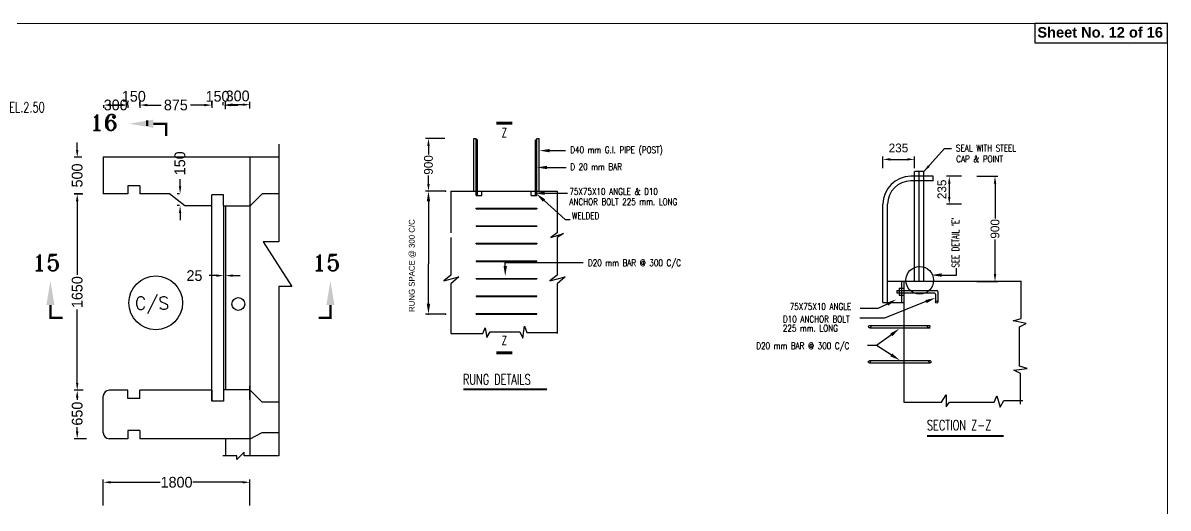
# Model space of a CAD drawing. Extents: x -377620 to 406987, y -326460 to -226264.
# Drawn here: x 367836 to 406987, y -246660 to -230063 of the extents above; entities that cross this region are included whole.
import ezdxf

# ---------------------------------------------------------------- set-up
doc = ezdxf.new("R2010")
doc.units = 0
doc.header["$LTSCALE"] = 300
doc.header["$MEASUREMENT"] = 0
doc.layers.get('DEFPOINTS').update_dxf_attribs({"linetype": 'CONTINUOUS'})
doc.layers.add('LINE', color=7, linetype='CONTINUOUS')
doc.styles.add('BIG', font='ROMANT.SHX')
doc.styles.add('ROMAND', font='romand')
doc.styles.add('ROMANS', font='romans.shx', dxfattribs={"width": 0.8, "height": 100})
doc.styles.add('RS100', font='ROMANS', dxfattribs={"width": 0.7, "height": 100})
doc.dimstyles.new('3', dxfattribs={"dimtxt": 225, "dimasz": 350, "dimexe": 100, "dimexo": 25, "dimgap": 9, "dimtad": 0, "dimdec": 0, "dimzin": 0, "dimdsep": 46, "dimtxsty": 'Standard', "dimcen": 0, "dimclrd": 5, "dimclre": 6, "dimclrt": 256, "dimadec": 0, "dimazin": 0, "dimtfac": 1, "dimtdec": 0, "dimtofl": 0, "dimtmove": 2, "dimatfit": 3, "dimfxl": 1, "dimtolj": 1, "dimtzin": 0, "dimarcsym": 0})

# ---------------------------------------------------------------- blocks, each defined once
blk = doc.blocks.new('*D67')
at = {"layer": 'DEFPOINTS', "color": 0}
for p in [(369912, -235917), (369693, -242628), (369917, -242628)]:
    blk.add_point(p, dxfattribs=at)
at = {"layer": 'LINE', "color": 7, "lineweight": -2}
for p, q in [((369887, -235917), (369593, -235917)), ((369693, -236167), (369693, -238683)), ((369693, -242378), (369693, -239862)), ((369892, -242628), (369593, -242628))]:
    blk.add_line(p, q, dxfattribs=at)
at = {"layer": 'LINE', "color": 7}
for points in [[(369651, -236167), (369735, -236167), (369693, -235917)], [(369651, -242378), (369735, -242378), (369693, -242628)]]:
    blk.add_solid(points, dxfattribs=at)
at = {"layer": 'LINE', "color": 7, "insert": (369693, -239273), "char_height": 300, "attachment_point": 5, "rotation": 90}
blk.add_mtext('\\A1;{\\H1.222x;\\C7;1650}', dxfattribs=at)
blk = doc.blocks.new('*D68')
at = {"layer": 'DEFPOINTS', "color": 0}
for p in [(400422, -235308), (400422, -238908), (401070, -238908)]:
    blk.add_point(p, dxfattribs=at)
at = {"layer": 'LINE', "color": 7, "lineweight": -2}
for p, q in [((400447, -235308), (401170, -235308)), ((401070, -235558), (401070, -236749)), ((401070, -238658), (401070, -237467)), ((400447, -238908), (401170, -238908))]:
    blk.add_line(p, q, dxfattribs=at)
at = {"layer": 'LINE', "color": 7}
for points in [[(401028, -235558), (401112, -235558), (401070, -235308)], [(401028, -238658), (401112, -238658), (401070, -238908)]]:
    blk.add_solid(points, dxfattribs=at)
at = {"layer": 'LINE', "color": 7, "insert": (401070, -237108), "char_height": 300, "attachment_point": 5, "rotation": 90}
blk.add_mtext('\\A1;900', dxfattribs=at)
blk = doc.blocks.new('*D69')
at = {"layer": 'DEFPOINTS', "color": 0}
for p in [(370585, -245777), (370585, -246594), (375594, -246594)]:
    blk.add_point(p, dxfattribs=at)
at = {"layer": 'LINE', "color": 7, "lineweight": -2}
for p, q in [((370585, -246569), (370585, -245677)), ((370835, -245777), (372531, -245777)), ((375344, -245777), (373648, -245777)), ((375594, -246569), (375594, -245677))]:
    blk.add_line(p, q, dxfattribs=at)
at = {"layer": 'LINE', "color": 7}
for points in [[(370835, -245736), (370835, -245819), (370585, -245777)], [(375344, -245736), (375344, -245819), (375594, -245777)]]:
    blk.add_solid(points, dxfattribs=at)
at = {"layer": 'LINE', "color": 7, "insert": (373089, -245777), "char_height": 300, "attachment_point": 5}
blk.add_mtext('\\A1;{\\H1.222x;\\C7;1800}', dxfattribs=at)
blk = doc.blocks.new('*D88')
at = {"layer": 'DEFPOINTS', "color": 0}
for p in [(369917, -242628), (369693, -244289), (370035, -244289)]:
    blk.add_point(p, dxfattribs=at)
at = {"layer": 'LINE', "color": 7, "lineweight": -2}
for p, q in [((369892, -242628), (369593, -242628)), ((369693, -242878), (369693, -242962)), ((369693, -244039), (369693, -243896)), ((370010, -244289), (369593, -244289))]:
    blk.add_line(p, q, dxfattribs=at)
at = {"layer": 'LINE', "color": 7}
for points in [[(369651, -242878), (369735, -242878), (369693, -242628)], [(369651, -244039), (369735, -244039), (369693, -244289)]]:
    blk.add_solid(points, dxfattribs=at)
at = {"layer": 'LINE', "color": 7, "insert": (369693, -243429), "char_height": 300, "attachment_point": 5, "rotation": 90}
blk.add_mtext('\\A1;{\\H1.222x;\\C7;650}', dxfattribs=at)
blk = doc.blocks.new('*D89')
at = {"layer": 'DEFPOINTS', "color": 0}
for p in [(374699, -238586), (374699, -238707), (374759, -238586)]:
    blk.add_point(p, dxfattribs=at)
at = {"layer": 'LINE', "color": 7, "lineweight": -2}
for p, q in [((374449, -238707), (374199, -238707)), ((374699, -238611), (374699, -238807)), ((374759, -238611), (374759, -238807)), ((375009, -238707), (375259, -238707))]:
    blk.add_line(p, q, dxfattribs=at)
at = {"layer": 'LINE', "color": 7}
for points in [[(374449, -238665), (374449, -238749), (374699, -238707)], [(375009, -238665), (375009, -238749), (374759, -238707)]]:
    blk.add_solid(points, dxfattribs=at)
at = {"layer": 'LINE', "color": 7, "insert": (373702, -238709), "char_height": 300, "attachment_point": 5}
blk.add_mtext('\\A1;{\\H1.222x;\\C7;25}', dxfattribs=at)
blk = doc.blocks.new('*D99')
at = {"layer": 'DEFPOINTS', "color": 0}
for p in [(373210, -235905), (373210, -236315), (373210, -236315)]:
    blk.add_point(p, dxfattribs=at)
at = {"layer": 'LINE', "color": 7, "lineweight": -2}
for p, q in [((373210, -235655), (373210, -235405)), ((373185, -235905), (373110, -235905)), ((373185, -236315), (373110, -236315)), ((373210, -236565), (373210, -236815))]:
    blk.add_line(p, q, dxfattribs=at)
at = {"layer": 'LINE', "color": 7}
for points in [[(373168, -235655), (373251, -235655), (373210, -235905)], [(373168, -236565), (373251, -236565), (373210, -236315)]]:
    blk.add_solid(points, dxfattribs=at)
at = {"layer": 'LINE', "color": 7, "insert": (373204, -234866), "char_height": 300, "attachment_point": 5, "rotation": 90}
blk.add_mtext('\\A1;{\\H1.222x;\\C7;150}', dxfattribs=at)
blk = doc.blocks.new('*D100')
at = {"layer": 'DEFPOINTS', "color": 0}
for p in [(369875, -234659), (369693, -235912), (369898, -235912)]:
    blk.add_point(p, dxfattribs=at)
at = {"layer": 'LINE', "color": 7, "lineweight": -2}
for p, q in [((369693, -234409), (369693, -234159)), ((369850, -234659), (369593, -234659)), ((369873, -235912), (369593, -235912)), ((369693, -236162), (369693, -236412))]:
    blk.add_line(p, q, dxfattribs=at)
at = {"layer": 'LINE', "color": 7}
for points in [[(369651, -234409), (369735, -234409), (369693, -234659)], [(369651, -236162), (369735, -236162), (369693, -235912)]]:
    blk.add_solid(points, dxfattribs=at)
at = {"layer": 'LINE', "color": 7, "insert": (369693, -235282), "char_height": 300, "attachment_point": 5, "rotation": 90}
blk.add_mtext('\\A1;{\\H1.222x;\\C7;500}', dxfattribs=at)
blk = doc.blocks.new('*D101')
at = {"layer": 'DEFPOINTS', "color": 0}
for p in [(374759, -232861), (374759, -233043), (375594, -233020)]:
    blk.add_point(p, dxfattribs=at)
at = {"layer": 'LINE', "color": 7, "lineweight": -2}
for p, q in [((374759, -233018), (374759, -232761)), ((375344, -232861), (375009, -232861)), ((375594, -232995), (375594, -232761))]:
    blk.add_line(p, q, dxfattribs=at)
at = {"layer": 'LINE', "color": 7}
for points in [[(375009, -232819), (375009, -232902), (374759, -232861)], [(375344, -232819), (375344, -232902), (375594, -232861)]]:
    blk.add_solid(points, dxfattribs=at)
at = {"layer": 'LINE', "color": 7, "insert": (375177, -232564), "char_height": 300, "attachment_point": 5}
blk.add_mtext('\\A1;{\\H1.222x;\\C7;300}', dxfattribs=at)
blk = doc.blocks.new('*D102')
at = {"layer": 'DEFPOINTS', "color": 0}
for p in [(374294, -232898), (374685, -232874), (374685, -232898)]:
    blk.add_point(p, dxfattribs=at)
at = {"layer": 'LINE', "color": 7, "lineweight": -2}
for p, q in [((374044, -232874), (373794, -232874)), ((374294, -232873), (374294, -232774)), ((374685, -232873), (374685, -232774)), ((374935, -232874), (375185, -232874))]:
    blk.add_line(p, q, dxfattribs=at)
at = {"layer": 'LINE', "color": 7}
for points in [[(374044, -232832), (374044, -232916), (374294, -232874)], [(374935, -232832), (374935, -232916), (374685, -232874)]]:
    blk.add_solid(points, dxfattribs=at)
at = {"layer": 'LINE', "color": 7, "insert": (374490, -232577), "char_height": 300, "attachment_point": 5}
blk.add_mtext('\\A1;{\\H1.222x;\\C7;150}', dxfattribs=at)
blk = doc.blocks.new('*D103')
at = {"layer": 'DEFPOINTS', "color": 0}
for p in [(371420, -232898), (371837, -232874), (371837, -232898)]:
    blk.add_point(p, dxfattribs=at)
at = {"layer": 'LINE', "color": 7, "lineweight": -2}
for p, q in [((371170, -232874), (370920, -232874)), ((371420, -232873), (371420, -232774)), ((371837, -232873), (371837, -232774)), ((372087, -232874), (372337, -232874))]:
    blk.add_line(p, q, dxfattribs=at)
at = {"layer": 'LINE', "color": 7}
for points in [[(371170, -232832), (371170, -232916), (371420, -232874)], [(372087, -232832), (372087, -232916), (371837, -232874)]]:
    blk.add_solid(points, dxfattribs=at)
at = {"layer": 'LINE', "color": 7, "insert": (371628, -232577), "char_height": 300, "attachment_point": 5}
blk.add_mtext('\\A1;{\\H1.222x;\\C7;150}', dxfattribs=at)
blk = doc.blocks.new('*D104')
at = {"layer": 'DEFPOINTS', "color": 0}
for p in [(371837, -232705), (374294, -232705), (374294, -232874)]:
    blk.add_point(p, dxfattribs=at)
at = {"layer": 'LINE', "color": 7, "lineweight": -2}
for p, q in [((371837, -232730), (371837, -232974)), ((372087, -232874), (372568, -232874)), ((374044, -232874), (373563, -232874)), ((374294, -232730), (374294, -232974))]:
    blk.add_line(p, q, dxfattribs=at)
at = {"layer": 'LINE', "color": 7}
for points in [[(372087, -232832), (372087, -232916), (371837, -232874)], [(374044, -232832), (374044, -232916), (374294, -232874)]]:
    blk.add_solid(points, dxfattribs=at)
at = {"layer": 'LINE', "color": 7, "insert": (373065, -232874), "char_height": 300, "attachment_point": 5}
blk.add_mtext('\\A1;{\\H1.222x;\\C7;875}', dxfattribs=at)
blk = doc.blocks.new('*D105')
at = {"layer": 'DEFPOINTS', "color": 0}
for p in [(370597, -232849), (371420, -232849), (371420, -232873)]:
    blk.add_point(p, dxfattribs=at)
at = {"layer": 'LINE', "color": 7, "lineweight": -2}
for p, q in [((370597, -232874), (370597, -232973)), ((370847, -232873), (371170, -232873)), ((371420, -232874), (371420, -232973))]:
    blk.add_line(p, q, dxfattribs=at)
at = {"layer": 'LINE', "color": 7}
for points in [[(370847, -232831), (370847, -232915), (370597, -232873)], [(371170, -232831), (371170, -232915), (371420, -232873)]]:
    blk.add_solid(points, dxfattribs=at)
at = {"layer": 'LINE', "color": 7, "insert": (371008, -232873), "char_height": 300, "attachment_point": 5}
blk.add_mtext('\\A1;{\\H1.222x;\\C7;300}', dxfattribs=at)
blk = doc.blocks.new('*D106')
at = {"layer": 'DEFPOINTS', "color": 0}
for p in [(382289, -234022), (381701, -235822), (382289, -235822)]:
    blk.add_point(p, dxfattribs=at)
at = {"layer": 'LINE', "color": 7, "lineweight": -2}
for p, q in [((382264, -234022), (381601, -234022)), ((381701, -234272), (381701, -234563)), ((381701, -235572), (381701, -235281)), ((382264, -235822), (381601, -235822))]:
    blk.add_line(p, q, dxfattribs=at)
at = {"layer": 'LINE', "color": 7}
for points in [[(381659, -234272), (381743, -234272), (381701, -234022)], [(381659, -235572), (381743, -235572), (381701, -235822)]]:
    blk.add_solid(points, dxfattribs=at)
at = {"layer": 'LINE', "color": 7, "insert": (381701, -234922), "char_height": 300, "attachment_point": 5, "rotation": 90}
blk.add_mtext('\\A1;900', dxfattribs=at)
blk = doc.blocks.new('*D107')
at = {"layer": 'DEFPOINTS', "color": 0}
for p in [(399948, -235308), (399506, -236268), (399948, -236268)]:
    blk.add_point(p, dxfattribs=at)
at = {"layer": 'LINE', "color": 7, "lineweight": -2}
for p, q in [((399923, -235308), (399406, -235308)), ((399506, -235558), (399506, -236018)), ((399923, -236268), (399406, -236268))]:
    blk.add_line(p, q, dxfattribs=at)
at = {"layer": 'LINE', "color": 7}
for points in [[(399464, -235558), (399548, -235558), (399506, -235308)], [(399464, -236018), (399548, -236018), (399506, -236268)]]:
    blk.add_solid(points, dxfattribs=at)
at = {"layer": 'LINE', "color": 7, "insert": (399254, -235758), "char_height": 300, "attachment_point": 5, "rotation": 90}
blk.add_mtext('\\A1;235', dxfattribs=at)
blk = doc.blocks.new('*D108')
at = {"layer": 'DEFPOINTS', "color": 0}
for p in [(398319, -234731), (397237, -235058), (398319, -235058)]:
    blk.add_point(p, dxfattribs=at)
at = {"layer": 'LINE', "color": 7, "lineweight": -2}
for p, q in [((397237, -235033), (397237, -234631)), ((397487, -234731), (398069, -234731)), ((398319, -235033), (398319, -234631))]:
    blk.add_line(p, q, dxfattribs=at)
at = {"layer": 'LINE', "color": 7}
for points in [[(397487, -234689), (397487, -234773), (397237, -234731)], [(398069, -234689), (398069, -234773), (398319, -234731)]]:
    blk.add_solid(points, dxfattribs=at)
at = {"layer": 'LINE', "color": 7, "insert": (397768, -234343), "char_height": 300, "attachment_point": 5}
blk.add_mtext('\\A1;235', dxfattribs=at)

msp = doc.modelspace()

# ---------------------------------------------------------------- linework, layer by layer
at = {"layer": 'LINE', "color": 7}
for p, q in [((383252.6142, -234021.5028), (383332.6142, -234021.5028)), ((383252.6142, -235821.5028), (383252.6142, -234021.5028)), ((383332.6142, -235971.5028), (383332.6142, -234021.5028)), ((383372.6142, -234061.5028), (383332.6142, -234061.5028)), ((383372.6142, -235971.5028), (383372.6142, -234061.5028)), ((385363.7218, -235971.5028), (385363.7218, -234061.5028)), ((385363.7218, -234061.5028), (385403.7218, -234061.5028)), ((385403.7218, -235971.5028), (385403.7218, -234021.5028)), ((385403.7218, -234021.5028), (385483.7218, -234021.5028)), ((385483.7218, -235821.5028), (385483.7218, -234021.5028)), ((385841.8358, -234432.815), (386389.8097, -234432.815)), ((375610.3036, -234659.3525), (370584.7591, -234659.3525)), ((370584.7591, -234659.3525), (370584.7591, -235911.7025)), ((375594.1591, -234659.3525), (375594.1591, -239960.2019)), ((376582.7436, -234659.3525), (375610.3036, -234659.3525)), ((385757.1213, -235008.2885), (386406.7527, -235008.2885)), ((398318.7024, -238907.6522), (398318.7024, -235147.6522)), ((398638.7024, -235147.6522), (398318.7024, -235147.6522)), ((398478.7024, -238907.6522), (398478.7024, -235147.6522)), ((398638.7024, -238907.6522), (398638.7024, -235147.6522)), ((371837.1091, -235633.4025), (371419.6591, -235633.4025)), ((371419.6591, -235633.4025), (371419.6591, -235911.7025)), ((371837.1091, -235633.4025), (371837.1091, -235911.7025)), ((398136.2965, -235307.6522), (398136.2965, -235307.6522)), ((398958.7024, -235307.6522), (398196.2965, -235307.6522)), ((398958.7024, -235467.6522), (398196.2965, -235467.6522)), ((398958.7024, -235467.6522), (398958.7024, -235307.6522)), ((371419.6591, -235911.7025), (370584.7591, -235911.7025)), ((372845.7127, -235911.7025), (371837.1091, -235911.7025)), ((373371.9325, -236320.3646), (372845.7127, -235911.7025)), ((374293.87, -243002.4105), (374293.87, -235945.9126)), ((374698.9268, -235945.9126), (374293.87, -235945.9126)), ((374698.9268, -236320.3646), (374698.9268, -235945.9126)), ((375594.1591, -236329.1525), (376011.6091, -235911.7025)), ((376582.7436, -235911.7025), (376011.6091, -235911.7025)), ((382263.6161, -235821.5028), (381600.8438, -235821.5028)), ((382467.5826, -235821.5028), (382467.5826, -237241.3642)), ((382467.5826, -235821.5028), (386101.5826, -235821.5028)), ((383332.6142, -235971.5028), (383522.6142, -235971.5028)), ((383522.6142, -235971.5028), (383522.6142, -235821.5028)), ((385213.7218, -235971.5028), (385213.7218, -235821.5028)), ((385213.7218, -235971.5028), (385403.7218, -235971.5028)), ((385672.4068, -235888.4247), (386457.5814, -235888.4247)), ((386101.5826, -235821.5028), (386101.5826, -237241.3642)), ((374293.87, -236320.3646), (373371.9325, -236320.3646)), ((374698.9268, -236329.1525), (374698.9268, -243002.4105)), ((374759.2591, -236329.1525), (374698.9268, -236329.1525)), ((374759.2591, -236329.1525), (374759.2591, -242619.1706)), ((375594.1591, -236329.1525), (374759.2591, -236329.1525)), ((381700.8438, -236171.5028), (381700.8438, -237537.5028)), ((383332.6142, -236421.5028), (383332.6142, -236401.5028)), ((383332.6142, -236401.5028), (385403.7218, -236401.5028)), ((383332.6142, -236421.5028), (385403.7218, -236421.5028)), ((385403.7218, -236401.5028), (385403.7218, -236421.5028)), ((385650.8958, -236138.8595), (386372.8669, -236785.4864)), ((397236.2965, -239623.6654), (397236.2965, -236267.6522)), ((397396.2965, -239623.6654), (397396.2965, -236267.6522)), ((386372.8669, -236785.4864), (386542.2959, -236785.4864)), ((383332.6142, -237021.5028), (383332.6142, -237001.5028)), ((383332.6142, -237001.5028), (385403.7218, -237001.5028)), ((383332.6142, -237021.5028), (385403.7218, -237021.5028)), ((385403.7218, -237001.5028), (385403.7218, -237021.5028)), ((386101.5826, -237241.3642), (385882.5886, -237405.417)), ((381700.8438, -237537.5028), (381700.8438, -238305.5028)), ((382467.5826, -237405.417), (382467.5826, -238690.4965)), ((383332.6142, -237621.5028), (383332.6142, -237601.5028)), ((383332.6142, -237601.5028), (385403.7218, -237601.5028)), ((383332.6142, -237621.5028), (385403.7218, -237621.5028)), ((385403.7218, -237601.5028), (385403.7218, -237621.5028)), ((385882.5886, -237405.417), (386320.5767, -237268.7064)), ((386320.5767, -237268.7064), (386101.5826, -237405.417)), ((386101.5826, -237405.417), (386101.5826, -238690.4965)), ((381700.8438, -239671.5028), (381700.8438, -238305.5028)), ((383332.6142, -238201.5028), (383332.6142, -238221.5028)), ((383332.6142, -238201.5028), (385403.7218, -238201.5028)), ((383332.6142, -238221.5028), (385403.7218, -238221.5028)), ((384326.2269, -238375.5383), (384326.2269, -238255.7982)), ((384326.2269, -238255.7982), (386990.7948, -238255.7982)), ((385403.7218, -238221.5028), (385403.7218, -238201.5028)), ((382467.5826, -238690.4965), (382221.2143, -238881.8913)), ((382221.2143, -238881.8913), (382741.3252, -238745.1808)), ((382741.3252, -238745.1808), (382467.5826, -238991.2598)), ((383332.6142, -238821.5028), (383332.6142, -238801.5028)), ((383332.6142, -238801.5028), (385403.7218, -238801.5028)), ((385403.7218, -238801.5028), (385403.7218, -238821.5028)), ((386101.5826, -238690.4965), (385855.2143, -238881.8913)), ((385855.2143, -238881.8913), (386375.3252, -238745.1808)), ((386375.3252, -238745.1808), (386101.5826, -238991.2598)), ((399242.1214, -238688.4724), (399748.5034, -238688.4724)), ((399748.5034, -238688.4724), (399748.5034, -238449.297)), ((382467.5826, -238991.2598), (382467.5826, -240682.2872)), ((383332.6142, -238821.5028), (385403.7218, -238821.5028)), ((386101.5826, -238991.2598), (386101.5826, -240682.2872)), ((401966.7377, -238907.6522), (397396.2965, -238907.6522)), ((397791.1179, -239136.5483), (397951.1179, -239136.5483)), ((401966.7377, -240173.541), (401966.7377, -238883.3652)), ((383332.6142, -239401.5028), (383332.6142, -239421.5028)), ((383332.6142, -239401.5028), (385403.7218, -239401.5028)), ((383332.6142, -239421.5028), (385403.7218, -239421.5028)), ((385403.7218, -239421.5028), (385403.7218, -239401.5028)), ((398708.86, -239598.1489), (397291.0447, -240161.3858)), ((397711.1179, -239216.5483), (397951.1179, -239216.5483)), ((397711.1179, -239296.5483), (397951.1179, -239296.5483)), ((397791.1179, -239376.5483), (397951.1179, -239376.5483)), ((397951.1179, -239216.5483), (399074.968, -239216.5483)), ((397951.1179, -239296.5483), (398994.968, -239296.5483)), ((399034.968, -239336.5483), (399034.968, -239611.5257)), ((399114.968, -239256.5483), (399114.968, -239611.5257)), ((375594.1591, -239960.0624), (375594.1591, -244867)), ((397068.7497, -239831.4445), (396460, -239831.4445)), ((397384.5139, -239689.0446), (397068.7497, -239831.4445)), ((397236.2965, -239623.6654), (397951.1179, -239623.6654)), ((382263.6161, -240021.5028), (381600.8438, -240021.5028)), ((383332.6142, -240021.5028), (383332.6142, -240001.5028)), ((383332.6142, -240001.5028), (385403.7218, -240001.5028)), ((383332.6142, -240021.5028), (385403.7218, -240021.5028)), ((385403.7218, -240021.5028), (385403.7218, -240001.5028)), ((397291.0447, -240161.3858), (396448, -240161.3858)), ((401685.935, -240257.6828), (401966.7377, -240173.541)), ((402135.2193, -240341.8247), (401685.935, -240257.6828)), ((401910.5772, -240454.0139), (402135.2193, -240341.8247)), ((382467.5826, -240682.2872), (383562.5529, -240682.2872)), ((383562.5529, -240682.2872), (383644.6757, -240490.8923)), ((383644.6757, -240490.8923), (383699.4242, -240818.9978)), ((383699.4242, -240818.9978), (383808.9212, -240627.6029)), ((383808.9212, -240627.6029), (384821.7687, -240627.6029)), ((384821.7687, -240627.6029), (384931.2658, -240846.3399)), ((384931.2658, -240846.3399), (384986.0143, -240436.2081)), ((384986.0143, -240436.2081), (385068.1371, -240654.9451)), ((385068.1371, -240654.9451), (386101.5826, -240654.9451)), ((396774.0248, -240416.5483), (397951.1179, -240416.5483)), ((396774.0248, -240496.5483), (397951.1179, -240496.5483)), ((397525.2019, -240732.6806), (397013.8222, -241102.6396)), ((397951.1179, -240416.5483), (398851.1179, -240416.5483)), ((397951.1179, -240496.5483), (398851.1179, -240496.5483)), ((401910.5772, -241800.2843), (401910.5772, -240454.0139)), ((397013.8222, -241102.6396), (396715, -241102.6396)), ((397522.5418, -241420.2663), (397013.8222, -241102.6396)), ((396774.0248, -241616.5483), (397951.1179, -241616.5483)), ((396774.0248, -241696.5483), (397951.1179, -241696.5483)), ((397951.1179, -241616.5483), (398851.1179, -241616.5483)), ((397951.1179, -241696.5483), (398851.1179, -241696.5483)), ((401714.0153, -241940.5208), (402163.2996, -241884.4262)), ((401938.6575, -242052.71), (401714.0153, -241940.5208)), ((402163.2996, -241884.4262), (401910.5772, -241800.2843)), ((401938.6575, -243099.2641), (401938.6575, -242052.71)), ((371419.6545, -242627.9907), (370784.7569, -242627.9978)), ((371419.6545, -242906.2814), (371419.6545, -242627.9814)), ((374293.87, -242627.9586), (371837.1045, -242627.986)), ((371837.1045, -242906.2814), (371837.1045, -242627.9814)), ((374293.87, -242627.9586), (374293.87, -243002.4105)), ((374759.2591, -242619.1706), (374698.9268, -242619.1706)), ((374698.9268, -242627.9586), (374698.9268, -243002.4105)), ((375594.1591, -242619.1706), (374759.2591, -242619.1706)), ((375594.1591, -242955.0012), (375594.1591, -242485.1197)), ((375594.1591, -242619.1706), (376011.6091, -243036.6206)), ((370584.7591, -244088.9706), (370584.7591, -242827.9978)), ((371837.1045, -242906.2814), (371419.6545, -242906.2814)), ((374698.9268, -243002.4105), (374293.87, -243002.4105)), ((376582.7436, -243036.6206), (376011.6091, -243036.6206)), ((397951.1179, -243033.1281), (399237.708, -243033.1281)), ((399237.708, -243033.1281), (399401.9535, -242787.049)), ((399401.9535, -242787.049), (399401.9535, -243197.1808)), ((399401.9535, -243197.1808), (399511.4505, -243033.1281)), ((399511.4505, -243033.1281), (401044.409, -243033.1281)), ((401044.409, -243033.1281), (401135.8415, -242818.7911)), ((401135.8415, -242818.7911), (401248.1626, -243211.4533)), ((401248.1626, -243211.4533), (401372.9, -242978.4438)), ((401372.9, -242978.4438), (402023.8584, -242978.4438)), ((371419.6591, -244288.9706), (370784.7591, -244288.9706)), ((371837.1091, -244010.6706), (371419.6591, -244010.6706)), ((371419.6591, -244010.6706), (371419.6591, -244288.9706)), ((371837.1091, -244010.6706), (371837.1091, -244288.9706)), ((375610.3036, -244288.9706), (371837.1091, -244288.9706)), ((374759.2591, -244288.9706), (374759.2591, -244867))]:
    msp.add_line(p, q, dxfattribs=at)
at = {"layer": 'LINE', "color": 7, "lineweight": 40, "const_width": 42.8247}
msp.add_lwpolyline([(346459.958, -272870.4538), (406965.158, -272870.4538), (406965.158, -230084.6338), (346459.958, -230084.6338)], close=True, dxfattribs=at)
at = {"layer": 'LINE'}
msp.add_lwpolyline([(406965.158, -230084.6338), (402431.158, -230084.6338), (402431.158, -230749.6338), (406965.158, -230749.6338)], close=True, dxfattribs=at)
at = {"layer": 'LINE', "color": 7}
for points, const_width in [([(372086.4461, -233588.2504), (372086.4461, -233397.6381)], 83.49), ([(372298.5799, -233512.8001), (372489.1922, -233512.8001)], 83.49), ([(372470.2929, -233512.8001), (372730.6177, -233512.8001), (372730.6177, -233932.6972)], 83.49), ([(368777.0144, -239718.3047), (368777.0144, -239908.917)], 83.49), ([(368777.0144, -239890.0177), (368777.0144, -240150.3425), (369196.9115, -240150.3425)], 83.49), ([(378349.0144, -239890.0177), (378349.0144, -240150.3425), (377947, -240150.3425)], 83.49), ([(378349.0144, -239718.3047), (378349.0144, -239908.917)], 83.49), ([(382890.4481, -242597.3607), (385748.1766, -242597.3607)], 75), ([(398749.0464, -244193.3343), (401366.7137, -244193.3343)], 75)]:
    msp.add_lwpolyline(points, dxfattribs=dict(at, const_width=const_width))
for points in [[(384022.168, -233493.5028, 100, 100, 0), (384569.168, -233493.5028, 0, 0, 0), (384569.168, -234040.5028, 0, 0, 0)], [(384022.168, -241349.5028, 100, 100, 0), (384569.168, -241349.5028, 0, 0, 0), (384569.168, -240802.5028, 0, 0, 0)]]:
    msp.add_lwpolyline(points, format="xyseb", dxfattribs=at)
for points in [[(376582.7436, -234211.9978), (376582.7436, -237551.9978), (376049.7436, -237551.9978), (377029.7436, -239082.9978), (376582.7436, -239082.9978), (376582.7436, -244867)], [(397791.1179, -239136.5483), (397791.1179, -239376.5483)], [(397871.1179, -238907.6522), (397871.1179, -239623.6654)], [(397951.1179, -238907.6522), (397951.1179, -243033.1281)], [(397711.1179, -239216.5483), (397711.1179, -239296.5483)], [(397711.1179, -239216.5483), (397711.1179, -239296.5483)], [(375610.3036, -244288.9706), (376013, -244069), (376582.7436, -244069)], [(376582.7436, -244867), (375406, -244867), (375406, -244749), (375147, -245001), (375147, -244867), (374673, -244867)]]:
    msp.add_lwpolyline(points, dxfattribs=at)
for centre, radius in [((398496.9757, -238868.0666), 472.6492), ((372376.2639, -239637.8307), 918.6131), ((375198.8768, -239679.3478), 218.7127), ((399074.968, -239611.5257), 40), ((396786.8691, -240456.5483), 40), ((398806.6984, -240458.4416), 40), ((396777.3084, -241656.8391), 40), ((398851.1179, -241656.5483), 40)]:
    msp.add_circle(centre, radius, dxfattribs=at)
for centre, radius, start, end in [((404703.6786, -230235.9199), 1138.7484, 329.0412438, 329.07629497), ((398196.2965, -236267.6522), 960, 90, 180), ((398196.2965, -236267.6522), 800, 90, 180), ((398996.5516, -239344.6772), 40, 0, 90), ((399074.968, -239256.5483), 40, 0, 90), ((370784.7591, -242827.9978), 200, 90.00064025, 180), ((370784.7591, -244088.9706), 200, 180, 270)]:
    msp.add_arc(centre, radius, start, end, dxfattribs=at)
for p in [(382288.6161, -235821.5028), (381700.8438, -240021.5028), (382288.6161, -240021.5028)]:
    msp.add_point(p, dxfattribs=at)
for points in [[(372298.5799, -233373.6501), (372298.5799, -233651.9501), (371463.6799, -233512.8001)], [(385841.8358, -234491.1483), (385841.8358, -234374.4816), (385491.8358, -234432.815)], [(385757.1213, -235066.6219), (385757.1213, -234949.9552), (385407.1213, -235008.2885)], [(381642.5104, -236171.5028), (381759.1771, -236171.5028), (381700.8438, -235821.5028)], [(385672.4068, -235946.7581), (385672.4068, -235830.0914), (385322.4068, -235888.4247)], [(385611.9776, -236182.3124), (385689.8139, -236095.4066), (385390.1785, -235905.3504)], [(384384.5602, -238375.5383), (384267.8935, -238375.5383), (384326.2269, -238725.5383)], [(399242.1214, -238746.8058), (399242.1214, -238630.1391), (398892.1214, -238688.4724)], [(368637.8644, -239718.3047), (368916.1644, -239718.3047), (368777.0144, -238883.4047)], [(378209.8644, -239718.3047), (378488.1644, -239718.3047), (378349.0144, -238883.4047)], [(397356.4239, -239637.92), (397412.6039, -239740.1693), (397691.2618, -239520.5047)], [(398687.3238, -239543.9366), (398730.3962, -239652.3612), (399034.1336, -239468.9317)], [(381642.5104, -239671.5028), (381759.1771, -239671.5028), (381700.8438, -240021.5028)], [(397489.312, -240686.6948), (397561.0918, -240778.6664), (397801.1166, -240517.3411)], [(397553.4358, -241370.7856), (397491.6478, -241469.747), (397819.4259, -241605.6303)]]:
    msp.add_solid(points, dxfattribs=at)

# ---------------------------------------------------------------- texts
for s, height, style, width, p in [('EL.2.50', 350, 'BIG', 0.7, (367366.7479, -233125.1742)), ('Z', 300, 'ROMAND', 0.7, (384208.8889, -233968.4396)), ('D40 mm G.I. PIPE (POST)', 225, 'ROMANS', 0.8, (386548.9395, -234518.2798)), ('SEAL WITH STEEL', 225, 'ROMANS', 0.8, (399734.3022, -234459.672)), ('D 20 mm BAR', 225, 'ROMANS', 0.8, (386548.9395, -235098.1104)), ('CAP & POINT', 225, 'ROMANS', 0.8, (399744.7474, -234830.3473)), ('ANCHOR BOLT 225 mm. LONG', 225, 'ROMANS', 0.8, (386520.168, -236293.8456)), ('75X75X10 ANGLE & D10', 225, 'ROMANS', 0.8, (386520.168, -235939.5028)), ('WELDED', 225, 'ROMANS', 0.8, (386609.168, -236773.5028)), ('D20 mm BAR @ 300 C/C', 225, 'ROMANS', 0.8, (387155.0902, -238382.7414)), ('75X75X10 ANGLE', 225, 'ROMANS', 0.8, (394053.1826, -239876.5928)), ('D10 ANCHOR BOLT ', 225, 'ROMANS', 0.8, (393822.9508, -240307.9061)), ('Z', 300, 'ROMAND', 0.7, (384208.8889, -241074.566)), (' 225 mm. LONG', 225, 'ROMANS', 0.8, (393692.7641, -240618.8458)), ('D20 mm BAR @ 300 C/C', 225, 'ROMANS', 0.8, (392909.8324, -241220.0757)), ('RUNG DETAILS', 350, 'BIG', 0.7, (382875.1565, -242433.2275)), ('SECTION Z-Z', 350, 'BIG', 0.7, (398739.7137, -243998.9384))]:
    msp.add_text(s, height=height, dxfattribs=dict(at, style=style, width=width)).set_placement(p)
at = {"layer": 'LINE', "color": 7, "style": 'BIG'}
for s, height, p in [('16', 556.6, (370127.2591, -233747.9262)), ('15', 556.6, (368161.4621, -238538.6151)), ('15', 556.6, (377733.4621, -238538.6151)), ('C/S', 435.6, (371662.5106, -239867.1544))]:
    msp.add_text(s, height=height, dxfattribs=at).set_placement(p)
at = {"layer": 'LINE', "color": 7}
msp.add_text('RUNG SPACE @ 300 C/C', height=200, rotation=90, dxfattribs=at).set_placement((381230.6258, -239949.9296))
at = {"layer": 'LINE', "color": 7, "style": 'RS100', "width": 0.7}
msp.add_text("SEE DETAIL 'E'", height=250, rotation=90, dxfattribs=at).set_placement((399841.6127, -238432.7809))
at = {"layer": 'LINE', "color": 7, "insert": (404664.4472, -230569.6914), "char_height": 356.60793, "width": 18855.950215, "attachment_point": 8}
msp.add_mtext('{\\fArial|b1|i0|c0|p34;Sheet No. 12 of 16}', dxfattribs=at)

# ---------------------------------------------------------------- dimensions: what is measured, and where the dimension line sits
at = {"layer": 'LINE', "color": 7}
for base, p1, p2, angle, text, picture, middle in [((371837.1091, -232873.9978), (371419.6591, -232898.1546), (371837.1091, -232898.1546), 180, '{\\H1.222x;\\C7;150}', '*D103', (371628.3841, -232577.1978)), ((374685.4699, -232873.9978), (374293.87, -232898.1546), (374685.4699, -232898.1546), 180, '{\\H1.222x;\\C7;150}', '*D102', (374489.6699, -232577.1978)), ((374759.2591, -232860.8323), (375594.1591, -233020.1489), (374759.2591, -233042.9084), 180, '{\\H1.222x;\\C7;300}', '*D101', (375176.7091, -232564.0323)), ((374293.87, -232873.9978), (371837.1091, -232704.8995), (374293.87, -232704.8995), 180, '{\\H1.222x;\\C7;875}', '*D104', (373065.4895, -232873.9978)), ((381700.8438, -235821.5028), (382288.6161, -234021.5028), (382288.6161, -235821.5028), 90, '900', '*D106', (381700.8438, -234921.5028)), ((401069.9101, -238907.6522), (400421.8104, -235307.9022), (400421.9979, -238907.6522), 90, '900', '*D68', (401069.9101, -237107.7772)), ((369693.0152, -242627.9954), (369912.1454, -235917.4904), (369917.3201, -242627.9954), 90, '{\\H1.222x;\\C7;1650}', '*D67', (369693.0152, -239272.7429)), ((370584.7591, -245777.31), (375594.1591, -246593.7469), (370584.7591, -246593.7469), 180, '{\\H1.222x;\\C7;1800}', '*D69', (373089.4591, -245777.31))]:
    dim = msp.add_linear_dim(base=base, p1=p1, p2=p2, angle=angle, text=text, dimstyle='3', override={"dimtxt": 300, "dimasz": 250, "dimclrd": 7, "dimclre": 7, "dimclrt": 7}, dxfattribs=at)
    dim.commit()
    dim.dimension.update_dxf_attribs({"geometry": picture, "text_midpoint": middle})
for base, p1, p2, angle, text, picture, middle in [((371419.6591, -232873.1547), (370597.0784, -232848.9978), (371419.6591, -232848.9978), 180, '{\\H1.222x;\\C7;300}', '*D105', (371008.3687, -232873.1547)), ((369693.0152, -235911.7025), (369875.2765, -234659.3525), (369898.0591, -235911.7025), 90, '{\\H1.222x;\\C7;500}', '*D100', (369693.0152, -235281.7598)), ((373209.6635, -236315.4985), (373209.6635, -235904.8313), (373209.6635, -236315.4985), 90, '{\\H1.222x;\\C7;150}', '*D99', (373203.7436, -234865.9978)), ((399505.9573, -236267.6522), (399947.8046, -235307.9022), (399947.9921, -236267.6522), 90, '235', '*D107', (399254, -235758.1761)), ((374698.9268, -238707.0315), (374759.2591, -238586.247), (374698.9268, -238586.247), 180, '{\\H1.222x;\\C7;25}', '*D89', (373701.7436, -238708.9978)), ((369693.0152, -244288.9706), (369917.3201, -242627.9954), (370035.3288, -244288.9706), 90, '{\\H1.222x;\\C7;650}', '*D88', (369693.0152, -243429))]:
    dim = msp.add_linear_dim(base=base, p1=p1, p2=p2, angle=angle, text=text, dimstyle='3', override={"dimtxt": 300, "dimasz": 250, "dimclrd": 7, "dimclre": 7, "dimclrt": 7}, dxfattribs=at)
    dim.commit()
    dim.dimension.update_dxf_attribs({"geometry": picture, "text_midpoint": middle, "dimtype": 160})
dim = msp.add_linear_dim(base=(398318.7024, -234731.1422), p1=(397236.5465, -235058.3536), p2=(398318.7024, -235058.3536), text='235', dimstyle='3', override={"dimtxt": 300, "dimasz": 250, "dimclrd": 7, "dimclre": 7, "dimclrt": 7}, dxfattribs=at)
dim.commit()
dim.dimension.update_dxf_attribs({"geometry": '*D108', "text_midpoint": (397767.9668, -234342.6802), "dimtype": 160})

# ---------------------------------------------------------------- leaders
msp.add_leader([(398638.7024, -235147.6522), (399345, -234362), (399584, -234362)], dimstyle='3', override={"dimtxt": 300, "dimasz": 250, "dimclrd": 7, "dimclre": 7, "dimclrt": 7}, dxfattribs=at)

doc.saveas('drawing.dxf')
